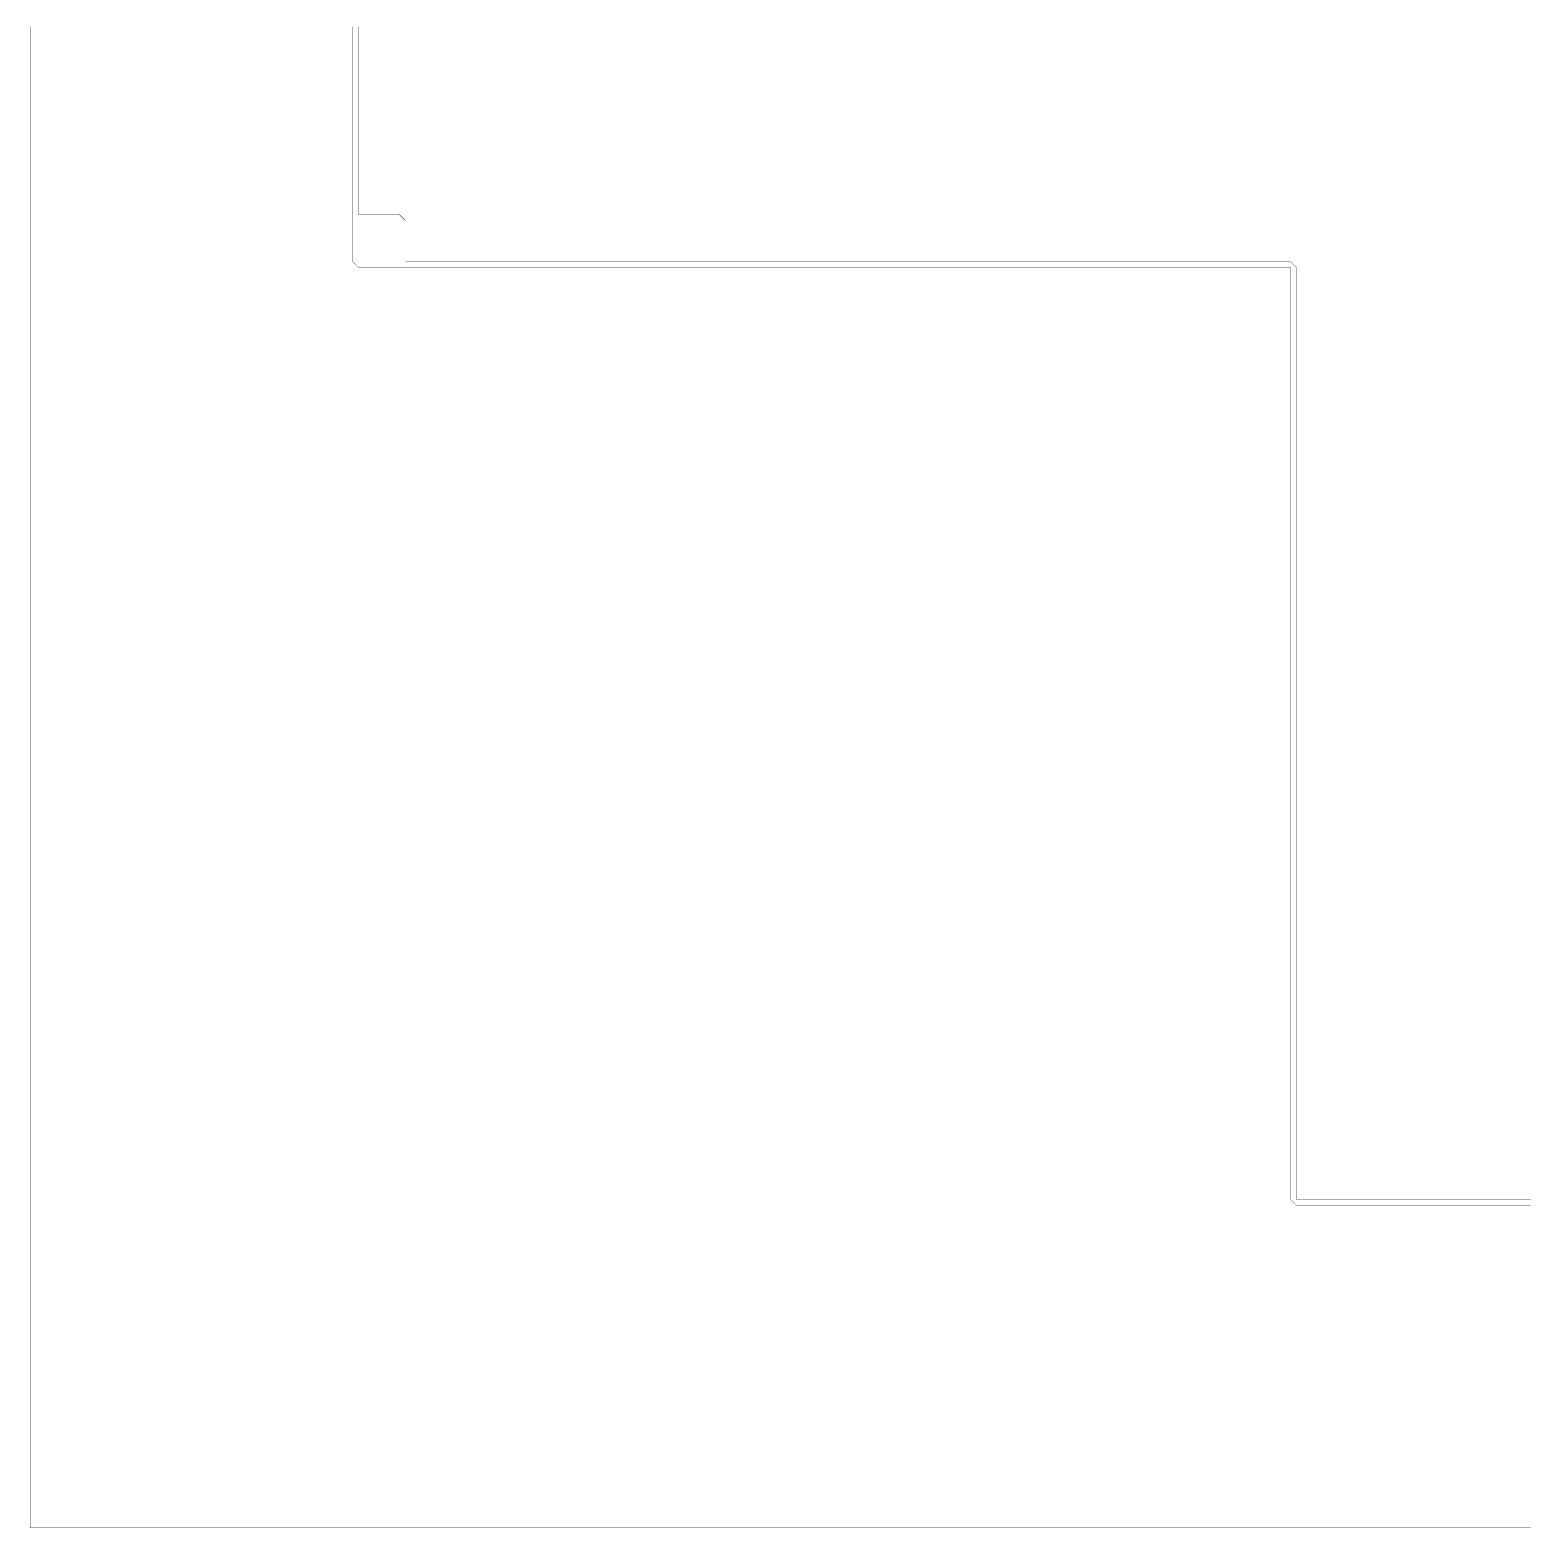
# Model space of a CAD drawing. Header units: metres. Extents: x 0 to 4990, y -4990 to 0.
# Drawn here: x 0 to 2495, y -4990 to -2495 of the extents above; entities that cross this region are included whole.
import ezdxf

# ---------------------------------------------------------------- set-up
doc = ezdxf.new("R2010")
doc.units = ezdxf.units.M
doc.layers.add('conductor', color=1, linetype='Continuous')
doc.layers.add('substrate', color=5, linetype='Continuous')

msp = doc.modelspace()

# ---------------------------------------------------------------- linework, layer by layer
at = {"layer": 'conductor', "const_width": 0.5}
msp.add_lwpolyline([(546.875, -2490.234375), (546.875, -2500), (546.875, -2509.765625), (546.875, -2519.53125), (546.875, -2529.296875), (546.875, -2539.0625), (546.875, -2548.828125), (546.875, -2558.59375), (546.875, -2568.359375), (546.875, -2578.125), (546.875, -2587.890625), (546.875, -2597.65625), (546.875, -2607.421875), (546.875, -2617.1875), (546.875, -2626.953125), (546.875, -2636.71875), (546.875, -2646.484375), (546.875, -2656.25), (546.875, -2666.015625), (546.875, -2675.78125), (546.875, -2685.546875), (546.875, -2695.3125), (546.875, -2705.078125), (546.875, -2714.84375), (546.875, -2724.609375), (546.875, -2734.375), (546.875, -2744.140625), (546.875, -2753.90625), (546.875, -2763.671875), (546.875, -2773.4375), (546.875, -2783.203125), (546.875, -2792.96875), (546.875, -2802.734375), (556.640625, -2802.734375), (566.40625, -2802.734375), (576.171875, -2802.734375), (585.9375, -2802.734375), (595.703125, -2802.734375), (605.46875, -2802.734375), (615.234375, -2802.734375), (625, -2812.5), (625, -2822.265625), (625, -2832.03125), (625, -2841.796875), (625, -2851.5625), (625, -2861.328125), (625, -2871.09375), (625, -2880.859375), (634.765625, -2880.859375), (644.53125, -2880.859375), (654.296875, -2880.859375), (664.0625, -2880.859375), (673.828125, -2880.859375), (683.59375, -2880.859375), (693.359375, -2880.859375), (703.125, -2880.859375), (712.890625, -2880.859375), (722.65625, -2880.859375), (732.421875, -2880.859375), (742.1875, -2880.859375), (751.953125, -2880.859375), (761.71875, -2880.859375), (771.484375, -2880.859375), (781.25, -2880.859375), (791.015625, -2880.859375), (800.78125, -2880.859375), (810.546875, -2880.859375), (820.3125, -2880.859375), (830.078125, -2880.859375), (839.84375, -2880.859375), (849.609375, -2880.859375), (859.375, -2880.859375), (869.140625, -2880.859375), (878.90625, -2880.859375), (888.671875, -2880.859375), (898.4375, -2880.859375), (908.203125, -2880.859375), (917.96875, -2880.859375), (927.734375, -2880.859375), (937.5, -2880.859375), (947.265625, -2880.859375), (957.03125, -2880.859375), (966.796875, -2880.859375), (976.5625, -2880.859375), (986.328125, -2880.859375), (996.09375, -2880.859375), (1005.859375, -2880.859375), (1015.625, -2880.859375), (1025.390625, -2880.859375), (1035.15625, -2880.859375), (1044.921875, -2880.859375), (1054.6875, -2880.859375), (1064.453125, -2880.859375), (1074.21875, -2880.859375), (1083.984375, -2880.859375), (1093.75, -2880.859375), (1103.515625, -2880.859375), (1113.28125, -2880.859375), (1123.046875, -2880.859375), (1132.8125, -2880.859375), (1142.578125, -2880.859375), (1152.34375, -2880.859375), (1162.109375, -2880.859375), (1171.875, -2880.859375), (1181.640625, -2880.859375), (1191.40625, -2880.859375), (1201.171875, -2880.859375), (1210.9375, -2880.859375), (1220.703125, -2880.859375), (1230.46875, -2880.859375), (1240.234375, -2880.859375), (1250, -2880.859375), (1259.765625, -2880.859375), (1269.53125, -2880.859375), (1279.296875, -2880.859375), (1289.0625, -2880.859375), (1298.828125, -2880.859375), (1308.59375, -2880.859375), (1318.359375, -2880.859375), (1328.125, -2880.859375), (1337.890625, -2880.859375), (1347.65625, -2880.859375), (1357.421875, -2880.859375), (1367.1875, -2880.859375), (1376.953125, -2880.859375), (1386.71875, -2880.859375), (1396.484375, -2880.859375), (1406.25, -2880.859375), (1416.015625, -2880.859375), (1425.78125, -2880.859375), (1435.546875, -2880.859375), (1445.3125, -2880.859375), (1455.078125, -2880.859375), (1464.84375, -2880.859375), (1474.609375, -2880.859375), (1484.375, -2880.859375), (1494.140625, -2880.859375), (1503.90625, -2880.859375), (1513.671875, -2880.859375), (1523.4375, -2880.859375), (1533.203125, -2880.859375), (1542.96875, -2880.859375), (1552.734375, -2880.859375), (1562.5, -2880.859375), (1572.265625, -2880.859375), (1582.03125, -2880.859375), (1591.796875, -2880.859375), (1601.5625, -2880.859375), (1611.328125, -2880.859375), (1621.09375, -2880.859375), (1630.859375, -2880.859375), (1640.625, -2880.859375), (1650.390625, -2880.859375), (1660.15625, -2880.859375), (1669.921875, -2880.859375), (1679.6875, -2880.859375), (1689.453125, -2880.859375), (1699.21875, -2880.859375), (1708.984375, -2880.859375), (1718.75, -2880.859375), (1728.515625, -2880.859375), (1738.28125, -2880.859375), (1748.046875, -2880.859375), (1757.8125, -2880.859375), (1767.578125, -2880.859375), (1777.34375, -2880.859375), (1787.109375, -2880.859375), (1796.875, -2880.859375), (1806.640625, -2880.859375), (1816.40625, -2880.859375), (1826.171875, -2880.859375), (1835.9375, -2880.859375), (1845.703125, -2880.859375), (1855.46875, -2880.859375), (1865.234375, -2880.859375), (1875, -2880.859375), (1884.765625, -2880.859375), (1894.53125, -2880.859375), (1904.296875, -2880.859375), (1914.0625, -2880.859375), (1923.828125, -2880.859375), (1933.59375, -2880.859375), (1943.359375, -2880.859375), (1953.125, -2880.859375), (1962.890625, -2880.859375), (1972.65625, -2880.859375), (1982.421875, -2880.859375), (1992.1875, -2880.859375), (2001.953125, -2880.859375), (2011.71875, -2880.859375), (2021.484375, -2880.859375), (2031.25, -2880.859375), (2041.015625, -2880.859375), (2050.78125, -2880.859375), (2060.546875, -2880.859375), (2070.3125, -2880.859375), (2080.078125, -2880.859375), (2089.84375, -2880.859375), (2099.609375, -2880.859375), (2109.375, -2890.625), (2109.375, -2900.390625), (2109.375, -2910.15625), (2109.375, -2919.921875), (2109.375, -2929.6875), (2109.375, -2939.453125), (2109.375, -2949.21875), (2109.375, -2958.984375), (2109.375, -2968.75), (2109.375, -2978.515625), (2109.375, -2988.28125), (2109.375, -2998.046875), (2109.375, -3007.8125), (2109.375, -3017.578125), (2109.375, -3027.34375), (2109.375, -3037.109375), (2109.375, -3046.875), (2109.375, -3056.640625), (2109.375, -3066.40625), (2109.375, -3076.171875), (2109.375, -3085.9375), (2109.375, -3095.703125), (2109.375, -3105.46875), (2109.375, -3115.234375), (2109.375, -3125), (2109.375, -3134.765625), (2109.375, -3144.53125), (2109.375, -3154.296875), (2109.375, -3164.0625), (2109.375, -3173.828125), (2109.375, -3183.59375), (2109.375, -3193.359375), (2109.375, -3203.125), (2109.375, -3212.890625), (2109.375, -3222.65625), (2109.375, -3232.421875), (2109.375, -3242.1875), (2109.375, -3251.953125), (2109.375, -3261.71875), (2109.375, -3271.484375), (2109.375, -3281.25), (2109.375, -3291.015625), (2109.375, -3300.78125), (2109.375, -3310.546875), (2109.375, -3320.3125), (2109.375, -3330.078125), (2109.375, -3339.84375), (2109.375, -3349.609375), (2109.375, -3359.375), (2109.375, -3369.140625), (2109.375, -3378.90625), (2109.375, -3388.671875), (2109.375, -3398.4375), (2109.375, -3408.203125), (2109.375, -3417.96875), (2109.375, -3427.734375), (2109.375, -3437.5), (2109.375, -3447.265625), (2109.375, -3457.03125), (2109.375, -3466.796875), (2109.375, -3476.5625), (2109.375, -3486.328125), (2109.375, -3496.09375), (2109.375, -3505.859375), (2109.375, -3515.625), (2109.375, -3525.390625), (2109.375, -3535.15625), (2109.375, -3544.921875), (2109.375, -3554.6875), (2109.375, -3564.453125), (2109.375, -3574.21875), (2109.375, -3583.984375), (2109.375, -3593.75), (2109.375, -3603.515625), (2109.375, -3613.28125), (2109.375, -3623.046875), (2109.375, -3632.8125), (2109.375, -3642.578125), (2109.375, -3652.34375), (2109.375, -3662.109375), (2109.375, -3671.875), (2109.375, -3681.640625), (2109.375, -3691.40625), (2109.375, -3701.171875), (2109.375, -3710.9375), (2109.375, -3720.703125), (2109.375, -3730.46875), (2109.375, -3740.234375), (2109.375, -3750), (2109.375, -3759.765625), (2109.375, -3769.53125), (2109.375, -3779.296875), (2109.375, -3789.0625), (2109.375, -3798.828125), (2109.375, -3808.59375), (2109.375, -3818.359375), (2109.375, -3828.125), (2109.375, -3837.890625), (2109.375, -3847.65625), (2109.375, -3857.421875), (2109.375, -3867.1875), (2109.375, -3876.953125), (2109.375, -3886.71875), (2109.375, -3896.484375), (2109.375, -3906.25), (2109.375, -3916.015625), (2109.375, -3925.78125), (2109.375, -3935.546875), (2109.375, -3945.3125), (2109.375, -3955.078125), (2109.375, -3964.84375), (2109.375, -3974.609375), (2109.375, -3984.375), (2109.375, -3994.140625), (2109.375, -4003.90625), (2109.375, -4013.671875), (2109.375, -4023.4375), (2109.375, -4033.203125), (2109.375, -4042.96875), (2109.375, -4052.734375), (2109.375, -4062.5), (2109.375, -4072.265625), (2109.375, -4082.03125), (2109.375, -4091.796875), (2109.375, -4101.5625), (2109.375, -4111.328125), (2109.375, -4121.09375), (2109.375, -4130.859375), (2109.375, -4140.625), (2109.375, -4150.390625), (2109.375, -4160.15625), (2109.375, -4169.921875), (2109.375, -4179.6875), (2109.375, -4189.453125), (2109.375, -4199.21875), (2109.375, -4208.984375), (2109.375, -4218.75), (2109.375, -4228.515625), (2109.375, -4238.28125), (2109.375, -4248.046875), (2109.375, -4257.8125), (2109.375, -4267.578125), (2109.375, -4277.34375), (2109.375, -4287.109375), (2109.375, -4296.875), (2109.375, -4306.640625), (2109.375, -4316.40625), (2109.375, -4326.171875), (2109.375, -4335.9375), (2109.375, -4345.703125), (2109.375, -4355.46875), (2109.375, -4365.234375), (2109.375, -4375), (2109.375, -4384.765625), (2109.375, -4394.53125), (2109.375, -4404.296875), (2109.375, -4414.0625), (2109.375, -4423.828125), (2109.375, -4433.59375), (2109.375, -4443.359375), (2119.140625, -4443.359375), (2128.90625, -4443.359375), (2138.671875, -4443.359375), (2148.4375, -4443.359375), (2158.203125, -4443.359375), (2167.96875, -4443.359375), (2177.734375, -4443.359375), (2187.5, -4443.359375), (2197.265625, -4443.359375), (2207.03125, -4443.359375), (2216.796875, -4443.359375), (2226.5625, -4443.359375), (2236.328125, -4443.359375), (2246.09375, -4443.359375), (2255.859375, -4443.359375), (2265.625, -4443.359375), (2275.390625, -4443.359375), (2285.15625, -4443.359375), (2294.921875, -4443.359375), (2304.6875, -4443.359375), (2314.453125, -4443.359375), (2324.21875, -4443.359375), (2333.984375, -4443.359375), (2343.75, -4443.359375), (2353.515625, -4443.359375), (2363.28125, -4443.359375), (2373.046875, -4443.359375), (2382.8125, -4443.359375), (2392.578125, -4443.359375), (2402.34375, -4443.359375), (2412.109375, -4443.359375), (2421.875, -4443.359375), (2431.640625, -4443.359375), (2441.40625, -4443.359375), (2451.171875, -4443.359375), (2460.9375, -4443.359375), (2470.703125, -4443.359375), (2480.46875, -4443.359375), (2490.234375, -4443.359375), (2500, -4443.359375)], dxfattribs=at)
at = {"layer": 'substrate', "const_width": 0.5}
for points in [[(0, -2490.234375), (0, -2500), (0, -2509.765625), (0, -2519.53125), (0, -2529.296875), (0, -2539.0625), (0, -2548.828125), (0, -2558.59375), (0, -2568.359375), (0, -2578.125), (0, -2587.890625), (0, -2597.65625), (0, -2607.421875), (0, -2617.1875), (0, -2626.953125), (0, -2636.71875), (0, -2646.484375), (0, -2656.25), (0, -2666.015625), (0, -2675.78125), (0, -2685.546875), (0, -2695.3125), (0, -2705.078125), (0, -2714.84375), (0, -2724.609375), (0, -2734.375), (0, -2744.140625), (0, -2753.90625), (0, -2763.671875), (0, -2773.4375), (0, -2783.203125), (0, -2792.96875), (0, -2802.734375), (0, -2812.5), (0, -2822.265625), (0, -2832.03125), (0, -2841.796875), (0, -2851.5625), (0, -2861.328125), (0, -2871.09375), (0, -2880.859375), (0, -2890.625), (0, -2900.390625), (0, -2910.15625), (0, -2919.921875), (0, -2929.6875), (0, -2939.453125), (0, -2949.21875), (0, -2958.984375), (0, -2968.75), (0, -2978.515625), (0, -2988.28125), (0, -2998.046875), (0, -3007.8125), (0, -3017.578125), (0, -3027.34375), (0, -3037.109375), (0, -3046.875), (0, -3056.640625), (0, -3066.40625), (0, -3076.171875), (0, -3085.9375), (0, -3095.703125), (0, -3105.46875), (0, -3115.234375), (0, -3125), (0, -3134.765625), (0, -3144.53125), (0, -3154.296875), (0, -3164.0625), (0, -3173.828125), (0, -3183.59375), (0, -3193.359375), (0, -3203.125), (0, -3212.890625), (0, -3222.65625), (0, -3232.421875), (0, -3242.1875), (0, -3251.953125), (0, -3261.71875), (0, -3271.484375), (0, -3281.25), (0, -3291.015625), (0, -3300.78125), (0, -3310.546875), (0, -3320.3125), (0, -3330.078125), (0, -3339.84375), (0, -3349.609375), (0, -3359.375), (0, -3369.140625), (0, -3378.90625), (0, -3388.671875), (0, -3398.4375), (0, -3408.203125), (0, -3417.96875), (0, -3427.734375), (0, -3437.5), (0, -3447.265625), (0, -3457.03125), (0, -3466.796875), (0, -3476.5625), (0, -3486.328125), (0, -3496.09375), (0, -3505.859375), (0, -3515.625), (0, -3525.390625), (0, -3535.15625), (0, -3544.921875), (0, -3554.6875), (0, -3564.453125), (0, -3574.21875), (0, -3583.984375), (0, -3593.75), (0, -3603.515625), (0, -3613.28125), (0, -3623.046875), (0, -3632.8125), (0, -3642.578125), (0, -3652.34375), (0, -3662.109375), (0, -3671.875), (0, -3681.640625), (0, -3691.40625), (0, -3701.171875), (0, -3710.9375), (0, -3720.703125), (0, -3730.46875), (0, -3740.234375), (0, -3750), (0, -3759.765625), (0, -3769.53125), (0, -3779.296875), (0, -3789.0625), (0, -3798.828125), (0, -3808.59375), (0, -3818.359375), (0, -3828.125), (0, -3837.890625), (0, -3847.65625), (0, -3857.421875), (0, -3867.1875), (0, -3876.953125), (0, -3886.71875), (0, -3896.484375), (0, -3906.25), (0, -3916.015625), (0, -3925.78125), (0, -3935.546875), (0, -3945.3125), (0, -3955.078125), (0, -3964.84375), (0, -3974.609375), (0, -3984.375), (0, -3994.140625), (0, -4003.90625), (0, -4013.671875), (0, -4023.4375), (0, -4033.203125), (0, -4042.96875), (0, -4052.734375), (0, -4062.5), (0, -4072.265625), (0, -4082.03125), (0, -4091.796875), (0, -4101.5625), (0, -4111.328125), (0, -4121.09375), (0, -4130.859375), (0, -4140.625), (0, -4150.390625), (0, -4160.15625), (0, -4169.921875), (0, -4179.6875), (0, -4189.453125), (0, -4199.21875), (0, -4208.984375), (0, -4218.75), (0, -4228.515625), (0, -4238.28125), (0, -4248.046875), (0, -4257.8125), (0, -4267.578125), (0, -4277.34375), (0, -4287.109375), (0, -4296.875), (0, -4306.640625), (0, -4316.40625), (0, -4326.171875), (0, -4335.9375), (0, -4345.703125), (0, -4355.46875), (0, -4365.234375), (0, -4375), (0, -4384.765625), (0, -4394.53125), (0, -4404.296875), (0, -4414.0625), (0, -4423.828125), (0, -4433.59375), (0, -4443.359375), (0, -4453.125), (0, -4462.890625), (0, -4472.65625), (0, -4482.421875), (0, -4492.1875), (0, -4501.953125), (0, -4511.71875), (0, -4521.484375), (0, -4531.25), (0, -4541.015625), (0, -4550.78125), (0, -4560.546875), (0, -4570.3125), (0, -4580.078125), (0, -4589.84375), (0, -4599.609375), (0, -4609.375), (0, -4619.140625), (0, -4628.90625), (0, -4638.671875), (0, -4648.4375), (0, -4658.203125), (0, -4667.96875), (0, -4677.734375), (0, -4687.5), (0, -4697.265625), (0, -4707.03125), (0, -4716.796875), (0, -4726.5625), (0, -4736.328125), (0, -4746.09375), (0, -4755.859375), (0, -4765.625), (0, -4775.390625), (0, -4785.15625), (0, -4794.921875), (0, -4804.6875), (0, -4814.453125), (0, -4824.21875), (0, -4833.984375), (0, -4843.75), (0, -4853.515625), (0, -4863.28125), (0, -4873.046875), (0, -4882.8125), (0, -4892.578125), (0, -4902.34375), (0, -4912.109375), (0, -4921.875), (0, -4931.640625), (0, -4941.40625), (0, -4951.171875), (0, -4960.9375), (0, -4970.703125), (0, -4980.46875), (0, -4990.234375), (9.765625, -4990.234375), (19.53125, -4990.234375), (29.296875, -4990.234375), (39.0625, -4990.234375), (48.828125, -4990.234375), (58.59375, -4990.234375), (68.359375, -4990.234375), (78.125, -4990.234375), (87.890625, -4990.234375), (97.65625, -4990.234375), (107.421875, -4990.234375), (117.1875, -4990.234375), (126.953125, -4990.234375), (136.71875, -4990.234375), (146.484375, -4990.234375), (156.25, -4990.234375), (166.015625, -4990.234375), (175.78125, -4990.234375), (185.546875, -4990.234375), (195.3125, -4990.234375), (205.078125, -4990.234375), (214.84375, -4990.234375), (224.609375, -4990.234375), (234.375, -4990.234375), (244.140625, -4990.234375), (253.90625, -4990.234375), (263.671875, -4990.234375), (273.4375, -4990.234375), (283.203125, -4990.234375), (292.96875, -4990.234375), (302.734375, -4990.234375), (312.5, -4990.234375), (322.265625, -4990.234375), (332.03125, -4990.234375), (341.796875, -4990.234375), (351.5625, -4990.234375), (361.328125, -4990.234375), (371.09375, -4990.234375), (380.859375, -4990.234375), (390.625, -4990.234375), (400.390625, -4990.234375), (410.15625, -4990.234375), (419.921875, -4990.234375), (429.6875, -4990.234375), (439.453125, -4990.234375), (449.21875, -4990.234375), (458.984375, -4990.234375), (468.75, -4990.234375), (478.515625, -4990.234375), (488.28125, -4990.234375), (498.046875, -4990.234375), (507.8125, -4990.234375), (517.578125, -4990.234375), (527.34375, -4990.234375), (537.109375, -4990.234375), (546.875, -4990.234375), (556.640625, -4990.234375), (566.40625, -4990.234375), (576.171875, -4990.234375), (585.9375, -4990.234375), (595.703125, -4990.234375), (605.46875, -4990.234375), (615.234375, -4990.234375), (625, -4990.234375), (634.765625, -4990.234375), (644.53125, -4990.234375), (654.296875, -4990.234375), (664.0625, -4990.234375), (673.828125, -4990.234375), (683.59375, -4990.234375), (693.359375, -4990.234375), (703.125, -4990.234375), (712.890625, -4990.234375), (722.65625, -4990.234375), (732.421875, -4990.234375), (742.1875, -4990.234375), (751.953125, -4990.234375), (761.71875, -4990.234375), (771.484375, -4990.234375), (781.25, -4990.234375), (791.015625, -4990.234375), (800.78125, -4990.234375), (810.546875, -4990.234375), (820.3125, -4990.234375), (830.078125, -4990.234375), (839.84375, -4990.234375), (849.609375, -4990.234375), (859.375, -4990.234375), (869.140625, -4990.234375), (878.90625, -4990.234375), (888.671875, -4990.234375), (898.4375, -4990.234375), (908.203125, -4990.234375), (917.96875, -4990.234375), (927.734375, -4990.234375), (937.5, -4990.234375), (947.265625, -4990.234375), (957.03125, -4990.234375), (966.796875, -4990.234375), (976.5625, -4990.234375), (986.328125, -4990.234375), (996.09375, -4990.234375), (1005.859375, -4990.234375), (1015.625, -4990.234375), (1025.390625, -4990.234375), (1035.15625, -4990.234375), (1044.921875, -4990.234375), (1054.6875, -4990.234375), (1064.453125, -4990.234375), (1074.21875, -4990.234375), (1083.984375, -4990.234375), (1093.75, -4990.234375), (1103.515625, -4990.234375), (1113.28125, -4990.234375), (1123.046875, -4990.234375), (1132.8125, -4990.234375), (1142.578125, -4990.234375), (1152.34375, -4990.234375), (1162.109375, -4990.234375), (1171.875, -4990.234375), (1181.640625, -4990.234375), (1191.40625, -4990.234375), (1201.171875, -4990.234375), (1210.9375, -4990.234375), (1220.703125, -4990.234375), (1230.46875, -4990.234375), (1240.234375, -4990.234375), (1250, -4990.234375), (1259.765625, -4990.234375), (1269.53125, -4990.234375), (1279.296875, -4990.234375), (1289.0625, -4990.234375), (1298.828125, -4990.234375), (1308.59375, -4990.234375), (1318.359375, -4990.234375), (1328.125, -4990.234375), (1337.890625, -4990.234375), (1347.65625, -4990.234375), (1357.421875, -4990.234375), (1367.1875, -4990.234375), (1376.953125, -4990.234375), (1386.71875, -4990.234375), (1396.484375, -4990.234375), (1406.25, -4990.234375), (1416.015625, -4990.234375), (1425.78125, -4990.234375), (1435.546875, -4990.234375), (1445.3125, -4990.234375), (1455.078125, -4990.234375), (1464.84375, -4990.234375), (1474.609375, -4990.234375), (1484.375, -4990.234375), (1494.140625, -4990.234375), (1503.90625, -4990.234375), (1513.671875, -4990.234375), (1523.4375, -4990.234375), (1533.203125, -4990.234375), (1542.96875, -4990.234375), (1552.734375, -4990.234375), (1562.5, -4990.234375), (1572.265625, -4990.234375), (1582.03125, -4990.234375), (1591.796875, -4990.234375), (1601.5625, -4990.234375), (1611.328125, -4990.234375), (1621.09375, -4990.234375), (1630.859375, -4990.234375), (1640.625, -4990.234375), (1650.390625, -4990.234375), (1660.15625, -4990.234375), (1669.921875, -4990.234375), (1679.6875, -4990.234375), (1689.453125, -4990.234375), (1699.21875, -4990.234375), (1708.984375, -4990.234375), (1718.75, -4990.234375), (1728.515625, -4990.234375), (1738.28125, -4990.234375), (1748.046875, -4990.234375), (1757.8125, -4990.234375), (1767.578125, -4990.234375), (1777.34375, -4990.234375), (1787.109375, -4990.234375), (1796.875, -4990.234375), (1806.640625, -4990.234375), (1816.40625, -4990.234375), (1826.171875, -4990.234375), (1835.9375, -4990.234375), (1845.703125, -4990.234375), (1855.46875, -4990.234375), (1865.234375, -4990.234375), (1875, -4990.234375), (1884.765625, -4990.234375), (1894.53125, -4990.234375), (1904.296875, -4990.234375), (1914.0625, -4990.234375), (1923.828125, -4990.234375), (1933.59375, -4990.234375), (1943.359375, -4990.234375), (1953.125, -4990.234375), (1962.890625, -4990.234375), (1972.65625, -4990.234375), (1982.421875, -4990.234375), (1992.1875, -4990.234375), (2001.953125, -4990.234375), (2011.71875, -4990.234375), (2021.484375, -4990.234375), (2031.25, -4990.234375), (2041.015625, -4990.234375), (2050.78125, -4990.234375), (2060.546875, -4990.234375), (2070.3125, -4990.234375), (2080.078125, -4990.234375), (2089.84375, -4990.234375), (2099.609375, -4990.234375), (2109.375, -4990.234375), (2119.140625, -4990.234375), (2128.90625, -4990.234375), (2138.671875, -4990.234375), (2148.4375, -4990.234375), (2158.203125, -4990.234375), (2167.96875, -4990.234375), (2177.734375, -4990.234375), (2187.5, -4990.234375), (2197.265625, -4990.234375), (2207.03125, -4990.234375), (2216.796875, -4990.234375), (2226.5625, -4990.234375), (2236.328125, -4990.234375), (2246.09375, -4990.234375), (2255.859375, -4990.234375), (2265.625, -4990.234375), (2275.390625, -4990.234375), (2285.15625, -4990.234375), (2294.921875, -4990.234375), (2304.6875, -4990.234375), (2314.453125, -4990.234375), (2324.21875, -4990.234375), (2333.984375, -4990.234375), (2343.75, -4990.234375), (2353.515625, -4990.234375), (2363.28125, -4990.234375), (2373.046875, -4990.234375), (2382.8125, -4990.234375), (2392.578125, -4990.234375), (2402.34375, -4990.234375), (2412.109375, -4990.234375), (2421.875, -4990.234375), (2431.640625, -4990.234375), (2441.40625, -4990.234375), (2451.171875, -4990.234375), (2460.9375, -4990.234375), (2470.703125, -4990.234375), (2480.46875, -4990.234375), (2490.234375, -4990.234375), (2500, -4990.234375)], [(2500, -4453.125), (2490.234375, -4453.125), (2480.46875, -4453.125), (2470.703125, -4453.125), (2460.9375, -4453.125), (2451.171875, -4453.125), (2441.40625, -4453.125), (2431.640625, -4453.125), (2421.875, -4453.125), (2412.109375, -4453.125), (2402.34375, -4453.125), (2392.578125, -4453.125), (2382.8125, -4453.125), (2373.046875, -4453.125), (2363.28125, -4453.125), (2353.515625, -4453.125), (2343.75, -4453.125), (2333.984375, -4453.125), (2324.21875, -4453.125), (2314.453125, -4453.125), (2304.6875, -4453.125), (2294.921875, -4453.125), (2285.15625, -4453.125), (2275.390625, -4453.125), (2265.625, -4453.125), (2255.859375, -4453.125), (2246.09375, -4453.125), (2236.328125, -4453.125), (2226.5625, -4453.125), (2216.796875, -4453.125), (2207.03125, -4453.125), (2197.265625, -4453.125), (2187.5, -4453.125), (2177.734375, -4453.125), (2167.96875, -4453.125), (2158.203125, -4453.125), (2148.4375, -4453.125), (2138.671875, -4453.125), (2128.90625, -4453.125), (2119.140625, -4453.125), (2109.375, -4453.125), (2099.609375, -4443.359375), (2099.609375, -4433.59375), (2099.609375, -4423.828125), (2099.609375, -4414.0625), (2099.609375, -4404.296875), (2099.609375, -4394.53125), (2099.609375, -4384.765625), (2099.609375, -4375), (2099.609375, -4365.234375), (2099.609375, -4355.46875), (2099.609375, -4345.703125), (2099.609375, -4335.9375), (2099.609375, -4326.171875), (2099.609375, -4316.40625), (2099.609375, -4306.640625), (2099.609375, -4296.875), (2099.609375, -4287.109375), (2099.609375, -4277.34375), (2099.609375, -4267.578125), (2099.609375, -4257.8125), (2099.609375, -4248.046875), (2099.609375, -4238.28125), (2099.609375, -4228.515625), (2099.609375, -4218.75), (2099.609375, -4208.984375), (2099.609375, -4199.21875), (2099.609375, -4189.453125), (2099.609375, -4179.6875), (2099.609375, -4169.921875), (2099.609375, -4160.15625), (2099.609375, -4150.390625), (2099.609375, -4140.625), (2099.609375, -4130.859375), (2099.609375, -4121.09375), (2099.609375, -4111.328125), (2099.609375, -4101.5625), (2099.609375, -4091.796875), (2099.609375, -4082.03125), (2099.609375, -4072.265625), (2099.609375, -4062.5), (2099.609375, -4052.734375), (2099.609375, -4042.96875), (2099.609375, -4033.203125), (2099.609375, -4023.4375), (2099.609375, -4013.671875), (2099.609375, -4003.90625), (2099.609375, -3994.140625), (2099.609375, -3984.375), (2099.609375, -3974.609375), (2099.609375, -3964.84375), (2099.609375, -3955.078125), (2099.609375, -3945.3125), (2099.609375, -3935.546875), (2099.609375, -3925.78125), (2099.609375, -3916.015625), (2099.609375, -3906.25), (2099.609375, -3896.484375), (2099.609375, -3886.71875), (2099.609375, -3876.953125), (2099.609375, -3867.1875), (2099.609375, -3857.421875), (2099.609375, -3847.65625), (2099.609375, -3837.890625), (2099.609375, -3828.125), (2099.609375, -3818.359375), (2099.609375, -3808.59375), (2099.609375, -3798.828125), (2099.609375, -3789.0625), (2099.609375, -3779.296875), (2099.609375, -3769.53125), (2099.609375, -3759.765625), (2099.609375, -3750), (2099.609375, -3740.234375), (2099.609375, -3730.46875), (2099.609375, -3720.703125), (2099.609375, -3710.9375), (2099.609375, -3701.171875), (2099.609375, -3691.40625), (2099.609375, -3681.640625), (2099.609375, -3671.875), (2099.609375, -3662.109375), (2099.609375, -3652.34375), (2099.609375, -3642.578125), (2099.609375, -3632.8125), (2099.609375, -3623.046875), (2099.609375, -3613.28125), (2099.609375, -3603.515625), (2099.609375, -3593.75), (2099.609375, -3583.984375), (2099.609375, -3574.21875), (2099.609375, -3564.453125), (2099.609375, -3554.6875), (2099.609375, -3544.921875), (2099.609375, -3535.15625), (2099.609375, -3525.390625), (2099.609375, -3515.625), (2099.609375, -3505.859375), (2099.609375, -3496.09375), (2099.609375, -3486.328125), (2099.609375, -3476.5625), (2099.609375, -3466.796875), (2099.609375, -3457.03125), (2099.609375, -3447.265625), (2099.609375, -3437.5), (2099.609375, -3427.734375), (2099.609375, -3417.96875), (2099.609375, -3408.203125), (2099.609375, -3398.4375), (2099.609375, -3388.671875), (2099.609375, -3378.90625), (2099.609375, -3369.140625), (2099.609375, -3359.375), (2099.609375, -3349.609375), (2099.609375, -3339.84375), (2099.609375, -3330.078125), (2099.609375, -3320.3125), (2099.609375, -3310.546875), (2099.609375, -3300.78125), (2099.609375, -3291.015625), (2099.609375, -3281.25), (2099.609375, -3271.484375), (2099.609375, -3261.71875), (2099.609375, -3251.953125), (2099.609375, -3242.1875), (2099.609375, -3232.421875), (2099.609375, -3222.65625), (2099.609375, -3212.890625), (2099.609375, -3203.125), (2099.609375, -3193.359375), (2099.609375, -3183.59375), (2099.609375, -3173.828125), (2099.609375, -3164.0625), (2099.609375, -3154.296875), (2099.609375, -3144.53125), (2099.609375, -3134.765625), (2099.609375, -3125), (2099.609375, -3115.234375), (2099.609375, -3105.46875), (2099.609375, -3095.703125), (2099.609375, -3085.9375), (2099.609375, -3076.171875), (2099.609375, -3066.40625), (2099.609375, -3056.640625), (2099.609375, -3046.875), (2099.609375, -3037.109375), (2099.609375, -3027.34375), (2099.609375, -3017.578125), (2099.609375, -3007.8125), (2099.609375, -2998.046875), (2099.609375, -2988.28125), (2099.609375, -2978.515625), (2099.609375, -2968.75), (2099.609375, -2958.984375), (2099.609375, -2949.21875), (2099.609375, -2939.453125), (2099.609375, -2929.6875), (2099.609375, -2919.921875), (2099.609375, -2910.15625), (2099.609375, -2900.390625), (2099.609375, -2890.625), (2089.84375, -2890.625), (2080.078125, -2890.625), (2070.3125, -2890.625), (2060.546875, -2890.625), (2050.78125, -2890.625), (2041.015625, -2890.625), (2031.25, -2890.625), (2021.484375, -2890.625), (2011.71875, -2890.625), (2001.953125, -2890.625), (1992.1875, -2890.625), (1982.421875, -2890.625), (1972.65625, -2890.625), (1962.890625, -2890.625), (1953.125, -2890.625), (1943.359375, -2890.625), (1933.59375, -2890.625), (1923.828125, -2890.625), (1914.0625, -2890.625), (1904.296875, -2890.625), (1894.53125, -2890.625), (1884.765625, -2890.625), (1875, -2890.625), (1865.234375, -2890.625), (1855.46875, -2890.625), (1845.703125, -2890.625), (1835.9375, -2890.625), (1826.171875, -2890.625), (1816.40625, -2890.625), (1806.640625, -2890.625), (1796.875, -2890.625), (1787.109375, -2890.625), (1777.34375, -2890.625), (1767.578125, -2890.625), (1757.8125, -2890.625), (1748.046875, -2890.625), (1738.28125, -2890.625), (1728.515625, -2890.625), (1718.75, -2890.625), (1708.984375, -2890.625), (1699.21875, -2890.625), (1689.453125, -2890.625), (1679.6875, -2890.625), (1669.921875, -2890.625), (1660.15625, -2890.625), (1650.390625, -2890.625), (1640.625, -2890.625), (1630.859375, -2890.625), (1621.09375, -2890.625), (1611.328125, -2890.625), (1601.5625, -2890.625), (1591.796875, -2890.625), (1582.03125, -2890.625), (1572.265625, -2890.625), (1562.5, -2890.625), (1552.734375, -2890.625), (1542.96875, -2890.625), (1533.203125, -2890.625), (1523.4375, -2890.625), (1513.671875, -2890.625), (1503.90625, -2890.625), (1494.140625, -2890.625), (1484.375, -2890.625), (1474.609375, -2890.625), (1464.84375, -2890.625), (1455.078125, -2890.625), (1445.3125, -2890.625), (1435.546875, -2890.625), (1425.78125, -2890.625), (1416.015625, -2890.625), (1406.25, -2890.625), (1396.484375, -2890.625), (1386.71875, -2890.625), (1376.953125, -2890.625), (1367.1875, -2890.625), (1357.421875, -2890.625), (1347.65625, -2890.625), (1337.890625, -2890.625), (1328.125, -2890.625), (1318.359375, -2890.625), (1308.59375, -2890.625), (1298.828125, -2890.625), (1289.0625, -2890.625), (1279.296875, -2890.625), (1269.53125, -2890.625), (1259.765625, -2890.625), (1250, -2890.625), (1240.234375, -2890.625), (1230.46875, -2890.625), (1220.703125, -2890.625), (1210.9375, -2890.625), (1201.171875, -2890.625), (1191.40625, -2890.625), (1181.640625, -2890.625), (1171.875, -2890.625), (1162.109375, -2890.625), (1152.34375, -2890.625), (1142.578125, -2890.625), (1132.8125, -2890.625), (1123.046875, -2890.625), (1113.28125, -2890.625), (1103.515625, -2890.625), (1093.75, -2890.625), (1083.984375, -2890.625), (1074.21875, -2890.625), (1064.453125, -2890.625), (1054.6875, -2890.625), (1044.921875, -2890.625), (1035.15625, -2890.625), (1025.390625, -2890.625), (1015.625, -2890.625), (1005.859375, -2890.625), (996.09375, -2890.625), (986.328125, -2890.625), (976.5625, -2890.625), (966.796875, -2890.625), (957.03125, -2890.625), (947.265625, -2890.625), (937.5, -2890.625), (927.734375, -2890.625), (917.96875, -2890.625), (908.203125, -2890.625), (898.4375, -2890.625), (888.671875, -2890.625), (878.90625, -2890.625), (869.140625, -2890.625), (859.375, -2890.625), (849.609375, -2890.625), (839.84375, -2890.625), (830.078125, -2890.625), (820.3125, -2890.625), (810.546875, -2890.625), (800.78125, -2890.625), (791.015625, -2890.625), (781.25, -2890.625), (771.484375, -2890.625), (761.71875, -2890.625), (751.953125, -2890.625), (742.1875, -2890.625), (732.421875, -2890.625), (722.65625, -2890.625), (712.890625, -2890.625), (703.125, -2890.625), (693.359375, -2890.625), (683.59375, -2890.625), (673.828125, -2890.625), (664.0625, -2890.625), (654.296875, -2890.625), (644.53125, -2890.625), (634.765625, -2890.625), (625, -2890.625), (615.234375, -2890.625), (605.46875, -2890.625), (595.703125, -2890.625), (585.9375, -2890.625), (576.171875, -2890.625), (566.40625, -2890.625), (556.640625, -2890.625), (546.875, -2890.625), (537.109375, -2880.859375), (537.109375, -2871.09375), (537.109375, -2861.328125), (537.109375, -2851.5625), (537.109375, -2841.796875), (537.109375, -2832.03125), (537.109375, -2822.265625), (537.109375, -2812.5), (537.109375, -2802.734375), (537.109375, -2792.96875), (537.109375, -2783.203125), (537.109375, -2773.4375), (537.109375, -2763.671875), (537.109375, -2753.90625), (537.109375, -2744.140625), (537.109375, -2734.375), (537.109375, -2724.609375), (537.109375, -2714.84375), (537.109375, -2705.078125), (537.109375, -2695.3125), (537.109375, -2685.546875), (537.109375, -2675.78125), (537.109375, -2666.015625), (537.109375, -2656.25), (537.109375, -2646.484375), (537.109375, -2636.71875), (537.109375, -2626.953125), (537.109375, -2617.1875), (537.109375, -2607.421875), (537.109375, -2597.65625), (537.109375, -2587.890625), (537.109375, -2578.125), (537.109375, -2568.359375), (537.109375, -2558.59375), (537.109375, -2548.828125), (537.109375, -2539.0625), (537.109375, -2529.296875), (537.109375, -2519.53125), (537.109375, -2509.765625), (537.109375, -2500), (537.109375, -2490.234375)]]:
    msp.add_lwpolyline(points, dxfattribs=at)

doc.saveas('drawing.dxf')
